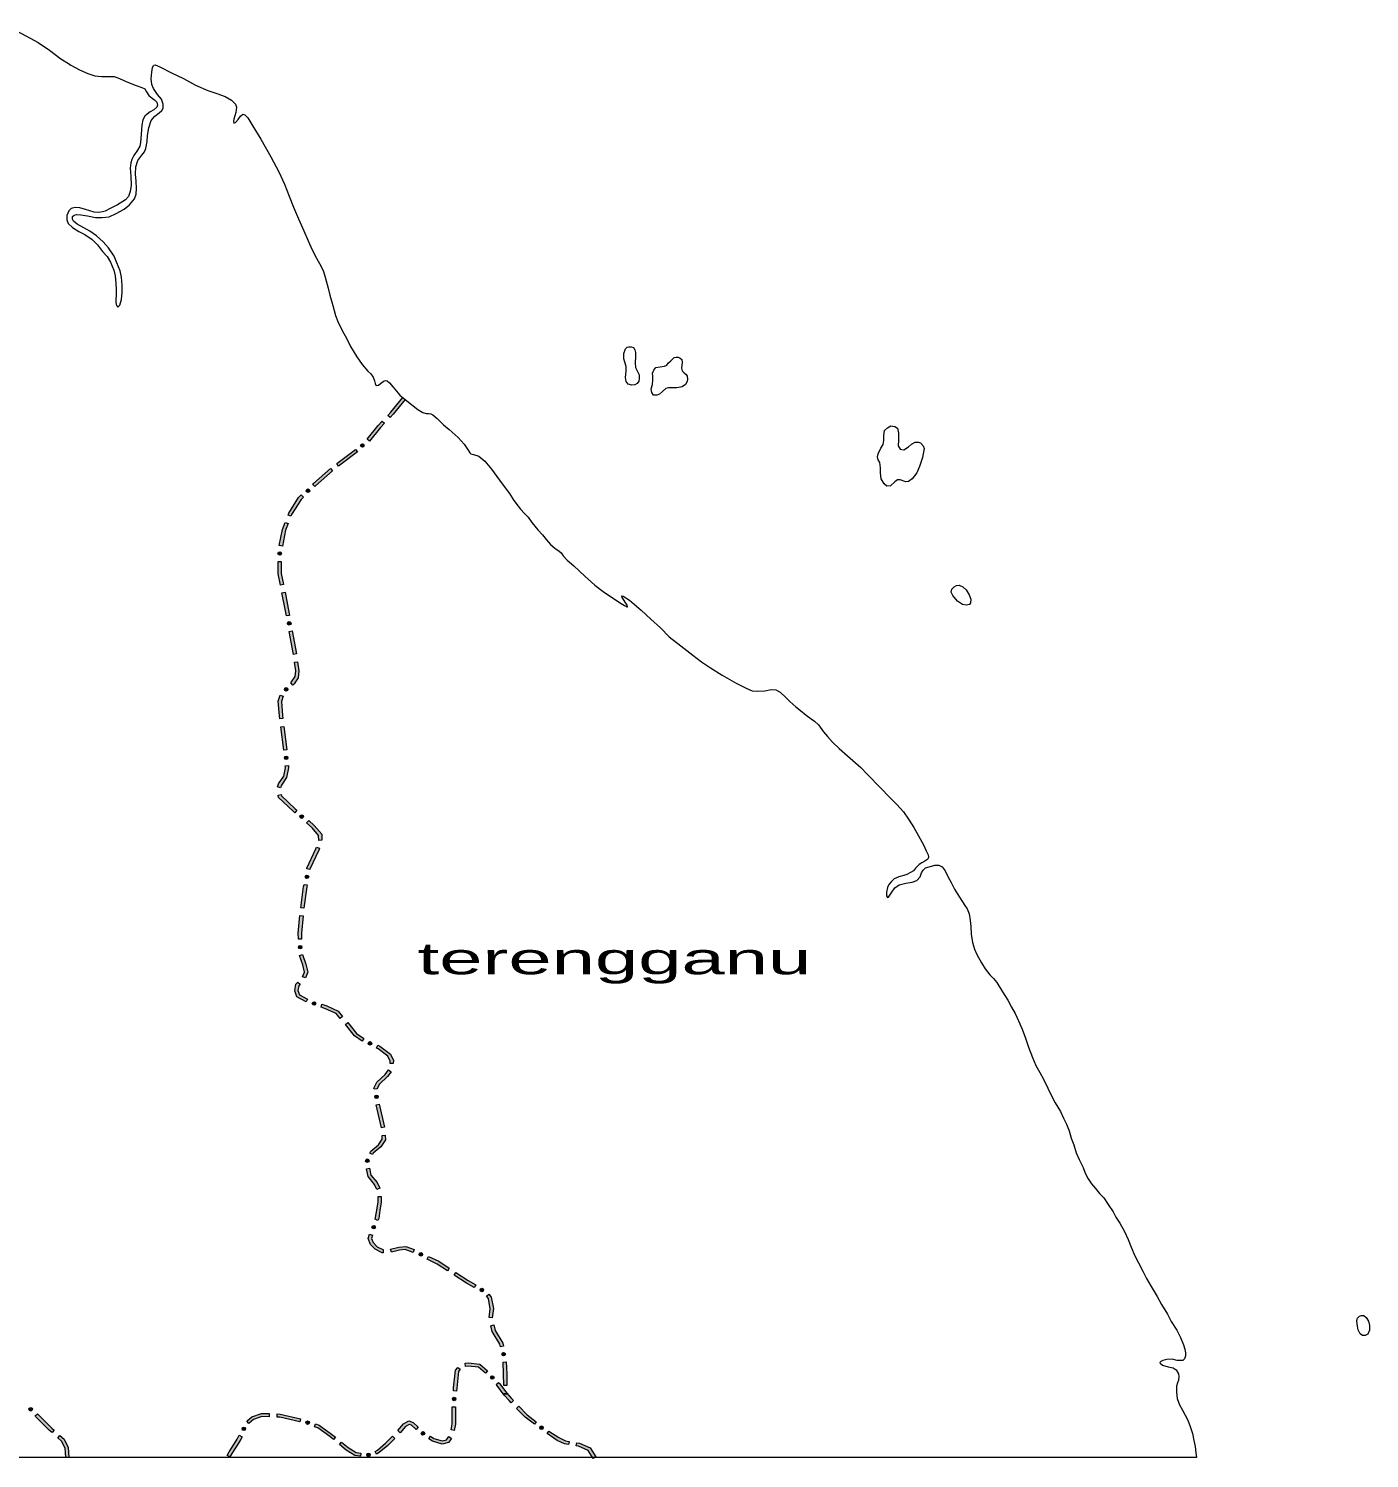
# Model space of a CAD drawing. Header units: metres. Extents: x -835890 to 1024355, y 79891 to 2211954.
# Drawn here: x -662443 to -491900, y 79891 to 261812 of the extents above; entities that cross this region are included whole.
import ezdxf

# ---------------------------------------------------------------- set-up
doc = ezdxf.new("R2010")
doc.units = ezdxf.units.M
doc.header["$LTSCALE"] = 2200
for name, color, linetype, lineweight in [('18', 7, 'Continuous', 13), ('20', 7, 'Continuous', 13), ('37', 7, 'Continuous', 13)]:
    doc.layers.add(name, color=color, linetype=linetype, lineweight=lineweight)

msp = doc.modelspace()

# ---------------------------------------------------------------- hatches: boundary and pattern name
at = {"layer": '37'}
for points in [[(-614530, 214621), (-616055, 212754), (-616471, 212316), (-616761, 212591), (-616355, 213019), (-614840, 214874)], [(-617160, 211591), (-617674, 211050), (-619090, 209316), (-619400, 209569), (-617975, 211315), (-617450, 211866)], [(-620599, 207956), (-620614, 207943), (-623019, 206153), (-623257, 206474), (-620867, 208254), (-620865, 208255)], [(-620153, 208621, 1), (-619817, 208921, 1)], [(-623786, 205539), (-625950, 203650), (-626036, 203568), (-626313, 203857), (-626220, 203946), (-624049, 205840)], [(-627480, 202184), (-627791, 201886), (-628983, 199974), (-629069, 199761), (-629440, 199909), (-629342, 200156), (-628104, 202140), (-627757, 202473)], [(-627059, 202865, 1), (-626734, 203176, 1)], [(-629440, 198832), (-629780, 197980), (-630165, 195972), (-630558, 196047), (-630165, 198093), (-629811, 198980)], [(-630499, 194798, 1), (-630499, 195248, 1)], [(-630299, 194023), (-630299, 192468), (-630024, 191089), (-630416, 191011), (-630699, 192428), (-630699, 194023)], [(-629829, 190109), (-629411, 188016), (-629264, 187157), (-629658, 187089), (-629805, 187943), (-630221, 190030)], [(-629254, 185916, 1), (-629330, 186359, 1)], [(-628924, 185189), (-628377, 182239), (-628770, 182166), (-629317, 185116)], [(-628225, 181241), (-628070, 180104), (-628159, 179219), (-628684, 178428), (-628829, 178287), (-629108, 178574), (-628993, 178685), (-628547, 179357), (-628473, 180097), (-628621, 181187)], [(-630077, 176895), (-630296, 176180), (-630138, 174435), (-630087, 174024), (-630484, 173974), (-630536, 174392), (-630702, 176222), (-630459, 177012)], [(-629847, 177576, 1), (-629524, 177890, 1)], [(-629963, 173031), (-629592, 170054), (-629989, 170005), (-630360, 172982)], [(-629656, 168812, 1), (-629693, 169261, 1)], [(-629392, 168056), (-629366, 167740), (-629623, 166536), (-630279, 165549), (-630404, 165216), (-630778, 165356), (-630638, 165732), (-629998, 166694), (-629769, 167766), (-629791, 168023)], [(-630329, 164383), (-630280, 164203), (-628542, 162539), (-628325, 162351), (-628588, 162049), (-628812, 162243), (-630637, 163991), (-630715, 164278)], [(-627532, 161396, 1), (-627872, 161691, 1)], [(-626816, 161038), (-626104, 160420), (-625160, 159300), (-625125, 158542), (-625525, 158524), (-625553, 159146), (-626390, 160138), (-627078, 160737)], [(-625437, 157517), (-625538, 157274), (-626662, 154857), (-626667, 154830), (-627061, 154900), (-627047, 154978), (-625904, 157435), (-625806, 157671)], [(-627017, 152861), (-627062, 152612), (-627427, 149898), (-627824, 149952), (-627457, 152674), (-627411, 152931)], [(-627079, 153659, 1), (-627000, 154102, 1)], [(-627534, 148912), (-627748, 146706), (-627724, 145948), (-628124, 145935), (-628148, 146720), (-627932, 148950)], [(-627886, 144717, 1), (-627900, 145167, 1)], [(-627621, 144019), (-627189, 142790), (-626928, 141744), (-627212, 141031), (-627584, 141179), (-627348, 141772), (-627573, 142675), (-627999, 143886)], [(-627905, 140218), (-628085, 140037), (-628187, 139422), (-627989, 138891), (-626965, 138320), (-627159, 137971), (-628312, 138613), (-628599, 139382), (-628459, 140229), (-628188, 140500)], [(-625926, 137703, 1), (-626356, 137836, 1)], [(-625127, 137666), (-624514, 137477), (-623087, 136803), (-622500, 136130), (-622801, 135867), (-623333, 136477), (-624659, 137103), (-625245, 137284)], [(-621841, 135365), (-620723, 133944), (-619793, 133298), (-620021, 132970), (-621000, 133650), (-622155, 135117)], [(-618804, 132604, 1), (-619213, 132792, 1)], [(-618017, 132462), (-617762, 132345), (-616407, 131326), (-616044, 130505), (-616059, 130138), (-616458, 130155), (-616447, 130428), (-616731, 131069), (-617968, 131999), (-618184, 132099)], [(-616326, 129095), (-616783, 128464), (-617824, 127501), (-618105, 126936), (-618103, 126915), (-618501, 126873), (-618515, 127010), (-618149, 127745), (-617084, 128731), (-616650, 129330)], [(-618174, 125676, 1), (-618221, 126123, 1)], [(-617834, 124961), (-617157, 122038), (-617547, 121948), (-618224, 124871)], [(-617087, 121007), (-617054, 120420), (-617633, 119528), (-618596, 118723), (-618685, 118543), (-619043, 118722), (-618916, 118976), (-617935, 119796), (-617461, 120528), (-617486, 120985)], [(-619490, 117582, 1), (-619241, 117957, 1)], [(-619086, 116832), (-618895, 115934), (-618099, 114977), (-617768, 114257), (-618132, 114090), (-618441, 114762), (-619265, 115754), (-619477, 116748)], [(-617584, 113210), (-617584, 112498), (-617749, 111426), (-617914, 110431), (-618007, 110181), (-618382, 110321), (-618302, 110534), (-618144, 111489), (-617984, 112529), (-617984, 113210)], [(-618623, 109104, 1), (-618466, 109525, 1)], [(-618687, 108309), (-618827, 107887), (-618624, 107344), (-618111, 106829), (-617372, 106458), (-617337, 106458), (-617337, 106058), (-617467, 106058), (-618348, 106500), (-618969, 107123), (-619251, 107879), (-619067, 108435)], [(-616396, 106501), (-615350, 106781), (-614478, 106868), (-613385, 106457), (-613526, 106083), (-614531, 106461), (-615278, 106386), (-616292, 106115)], [(-612345, 105756, 1), (-612749, 105954, 1)], [(-611560, 105597), (-610275, 104970), (-608940, 104097), (-609159, 103762), (-610473, 104622), (-611736, 105237)], [(-608103, 103550), (-606545, 102530), (-605563, 101983), (-605758, 101634), (-606752, 102188), (-608322, 103215)], [(-604591, 101212, 1), (-604984, 101431, 1)], [(-603903, 100791), (-603586, 100416), (-603328, 98952), (-603476, 97771), (-603872, 97820), (-603733, 98942), (-603961, 100240), (-604209, 100533)], [(-603283, 96875), (-603101, 96182), (-602127, 94554), (-602044, 94168), (-602434, 94083), (-602504, 94405), (-603474, 96026), (-603670, 96774)], [(-601980, 92928, 1), (-602075, 93368, 1)], [(-607530, 91230), (-607752, 90945), (-607988, 88810), (-608020, 88438), (-608419, 88472), (-608386, 88849), (-608137, 91101), (-607847, 91475)], [(-604318, 90717), (-605233, 91481), (-606529, 91634), (-606868, 91602), (-606906, 92000), (-606525, 92036), (-605068, 91865), (-604062, 91024)], [(-601692, 92169), (-601630, 90667), (-601606, 89166), (-602006, 89160), (-602030, 90656), (-602092, 92153)], [(-603610, 90358, 1), (-603318, 90016, 1)], [(-601057, 86973), (-601328, 87256), (-601944, 87935), (-602877, 89192), (-602966, 89297), (-602662, 89557), (-602564, 89442), (-601635, 88189), (-601036, 87529), (-600768, 87250)], [(-608325, 87235, 1), (-608287, 87683, 1)], [(-601591, 88166), (-601589, 88065), (-601989, 88059), (-601991, 88160)], [(-662330, 86304, 1), (-662012, 85985, 1)], [(-659464, 83180), (-659768, 83453), (-661554, 85243), (-661606, 85295), (-661323, 85578), (-661271, 85525), (-659492, 83743), (-659197, 83478)], [(-631839, 85184), (-632776, 85217), (-633841, 84835), (-634448, 84337), (-634702, 84646), (-634041, 85188), (-632838, 85619), (-631825, 85584)], [(-627944, 84555), (-630484, 85137), (-630840, 85150), (-630826, 85549), (-630432, 85536), (-627855, 84945)], [(-608149, 86461), (-608149, 84263), (-608294, 83439), (-608688, 83508), (-608549, 84298), (-608549, 86461)], [(-598114, 84235), (-599291, 85131), (-600365, 86251), (-600076, 86528), (-599024, 85430), (-597872, 84553)], [(-635151, 83447, 1), (-634990, 83867, 1)], [(-627160, 84522, 1), (-626736, 84372, 1)], [(-623669, 82277), (-624142, 82660), (-625654, 83777), (-626072, 83925), (-625938, 84302), (-625464, 84134), (-623898, 82977), (-623418, 82588)], [(-613167, 83582), (-613760, 84108), (-614043, 84221), (-614496, 83962), (-615177, 83165), (-615481, 83425), (-614755, 84274), (-614074, 84665), (-613547, 84453), (-612901, 83882)], [(-597376, 83925, 1), (-597018, 83652, 1)], [(-657723, 79987), (-657802, 81191), (-658253, 82095), (-658719, 82513), (-658452, 82811), (-657929, 82342), (-657408, 81297), (-657324, 80013)], [(-635297, 82655), (-635548, 82151), (-636122, 81247), (-636603, 80523), (-636833, 80079), (-637188, 80263), (-636948, 80727), (-636457, 81465), (-635897, 82348), (-635655, 82833)], [(-620234, 80163), (-620932, 80271), (-622030, 80949), (-622892, 81647), (-622641, 81958), (-621798, 81276), (-620791, 80654), (-620173, 80559)], [(-615870, 82424), (-616757, 81534), (-617832, 80622), (-618172, 80432), (-618367, 80782), (-618060, 80953), (-617029, 81828), (-616153, 82707)], [(-612454, 83218, 1), (-612117, 82920, 1)], [(-608667, 82443), (-609039, 81910), (-609852, 81718), (-611063, 82065), (-611545, 82367), (-611333, 82706), (-610899, 82434), (-609843, 82131), (-609279, 82264), (-608995, 82672)], [(-593774, 81666), (-594277, 81757), (-595206, 82181), (-596494, 83042), (-596272, 83375), (-595010, 82531), (-594157, 82142), (-593702, 82059)], [(-590619, 79891), (-591275, 80897), (-592494, 81432), (-592790, 81486), (-592719, 81880), (-592376, 81817), (-591005, 81215), (-590284, 80109)], [(-619434, 80327, 1), (-618985, 80359, 1)]]:
    msp.add_hatch(color=256, dxfattribs=at).paths.add_polyline_path(points)

# ---------------------------------------------------------------- linework, layer by layer
at = {"layer": '18'}
for points in [[(-664518, 261812), (-662231, 260614), (-661241, 260059), (-659784, 259065), (-658328, 257955), (-657381, 257370), (-657089, 257167), (-655983, 256552), (-654905, 256114), (-654002, 255822), (-653157, 255705), (-652225, 255734), (-651570, 255734), (-650900, 255471), (-649939, 255033), (-648773, 254565), (-648045, 254332), (-647667, 254156), (-647463, 253776), (-647171, 253309), (-646705, 252958), (-646429, 252754), (-646137, 252462), (-646050, 252052), (-646137, 251819)], [(-646560, 254185), (-646764, 254711), (-646851, 255413), (-646764, 256260), (-646691, 256874), (-646516, 257166), (-646341, 257195), (-645759, 256961), (-644273, 256172), (-642758, 255442), (-641214, 254624), (-639627, 253952), (-638520, 253572), (-637442, 253163), (-636627, 252724), (-636131, 252199), (-636015, 251819), (-636073, 251117), (-636321, 250299), (-636379, 249978), (-636350, 249773), (-636146, 249861), (-635767, 250241), (-635505, 250679), (-635214, 250913), (-634922, 250854), (-634544, 250475), (-633903, 249393), (-632913, 247728), (-631645, 245478), (-630626, 243579), (-629912, 242030), (-629301, 240511), (-628747, 239108), (-628121, 237589), (-627422, 236069), (-626868, 234813), (-626358, 233673), (-625805, 232621), (-625222, 231540), (-624917, 230927), (-624742, 230196), (-624334, 228794), (-624130, 227888), (-623737, 226573), (-623387, 225317), (-623125, 224557), (-622557, 223417), (-621974, 222336), (-621479, 221343), (-620707, 220057), (-620008, 219093), (-619280, 218245), (-618930, 217866), (-618625, 217456), (-618450, 216989), (-618362, 216638), (-618275, 216463), (-618129, 216405), (-617955, 216434), (-617692, 216638), (-617343, 216901), (-617197, 216989), (-617023, 217018), (-616819, 216989), (-616556, 216755), (-616090, 216171), (-615216, 215177), (-614313, 214447), (-612930, 213366), (-612318, 212986), (-611877, 212838), (-611590, 212840), (-611299, 212781), (-611036, 212664), (-610483, 212197), (-609667, 211408), (-608968, 210794), (-607818, 209772), (-607060, 208924), (-606536, 208194), (-606303, 207843), (-606186, 207726), (-605837, 207639), (-605196, 207405), (-604424, 206791), (-603550, 205769), (-602210, 203899), (-601264, 202642), (-600797, 201912), (-600477, 201444), (-599865, 200655), (-599356, 200100), (-598919, 199662), (-598453, 198990), (-597666, 198055), (-597084, 197383), (-596574, 196769), (-596079, 196155), (-595496, 195688), (-594972, 195308)], [(-646137, 251819), (-646516, 251497), (-646982, 251234), (-647361, 250942), (-647652, 250650), (-647914, 250212), (-648060, 249540), (-648133, 248400), (-648220, 247319), (-648307, 246851), (-648599, 246325), (-649050, 245683), (-649312, 245157), (-649429, 244718), (-649516, 244046), (-649458, 243053), (-649385, 241884), (-649531, 241066), (-649735, 240452), (-650113, 240014), (-651133, 239371), (-652050, 238933), (-652720, 238582), (-653041, 238495), (-653507, 238407), (-654090, 238465), (-655226, 238787), (-655925, 238991), (-656536, 239050), (-657046, 238933), (-657337, 238611), (-657570, 238027), (-657570, 237501), (-657396, 237034), (-656871, 236508), (-656056, 235982), (-655298, 235602), (-654352, 234959), (-653682, 234287), (-653041, 233440), (-652458, 232826), (-652021, 232095), (-651599, 231073), (-651424, 230372), (-651337, 229407), (-651308, 228618), (-651322, 227888), (-651351, 227333), (-651351, 227011), (-651293, 226719), (-651235, 226544), (-651090, 226373), (-650856, 226631), (-650623, 227333), (-650536, 228238), (-650536, 229174), (-650623, 230167), (-650798, 230985), (-651206, 232008), (-651570, 232855), (-652298, 233907), (-652968, 234696), (-653813, 235456), (-654672, 236040), (-655429, 236449), (-656274, 236917), (-656711, 237297), (-656857, 237560), (-656857, 237910), (-656653, 238056), (-656362, 238144), (-655779, 238115), (-654934, 237969), (-653915, 237793), (-653070, 237764), (-652196, 237881), (-651293, 238290), (-650303, 238816), (-649618, 239400), (-648977, 240160), (-648773, 240744), (-648715, 241475), (-648773, 242381), (-648846, 243287), (-648817, 244222), (-648555, 245040), (-648060, 245712), (-647696, 246121), (-647521, 246559), (-647375, 247436), (-647317, 248195), (-647171, 249189), (-646836, 250124), (-646399, 250650), (-645846, 251088), (-645496, 251380), (-645322, 251702), (-645322, 252199), (-645526, 252812), (-646035, 253426), (-646560, 254185)], [(-594972, 195308), (-594709, 195104), (-594447, 194724), (-593923, 194198), (-593107, 193467), (-591695, 192123), (-590413, 190984), (-589364, 190195), (-587282, 188792), (-586641, 188412), (-586349, 188237), (-586262, 188237), (-586320, 188471), (-586961, 189435), (-586990, 189639), (-586815, 189581), (-586000, 189084), (-584543, 187828), (-583291, 186659), (-582082, 185578), (-580946, 184438), (-579489, 183270), (-577960, 182101), (-576853, 181224), (-575717, 180494), (-574232, 179559), (-572440, 178536), (-571100, 177835), (-570401, 177572), (-569673, 177513), (-568799, 177572), (-567998, 177718), (-567386, 177659), (-566833, 177396), (-566163, 176754), (-565638, 176198), (-564852, 175526), (-564240, 175030), (-563541, 174474), (-562900, 174007), (-562478, 173686), (-561983, 173218), (-561342, 172341), (-560847, 171728), (-560206, 171027), (-559332, 170208), (-558298, 169273), (-556608, 167812), (-555764, 166936), (-554060, 165183), (-552953, 164014), (-552020, 163079), (-551161, 162144), (-550520, 161238), (-549850, 160157), (-549268, 159105), (-548612, 157965), (-548263, 157177), (-548030, 156680), (-547972, 156417), (-548030, 156212), (-548175, 156037), (-548438, 155891), (-548831, 155657), (-549180, 155453), (-549617, 154985), (-549909, 154664), (-550258, 154430), (-550753, 154167), (-551117, 154072), (-551744, 153904), (-552326, 153612), (-552734, 153261), (-553025, 152910), (-553200, 152531), (-553331, 151917), (-553302, 151479), (-553183, 151254), (-553069, 151303), (-552749, 151800), (-552254, 152472), (-551700, 152881), (-550884, 153086), (-550040, 153203), (-549457, 153436), (-549049, 153904), (-548875, 154401), (-548641, 154751), (-548350, 155014), (-547884, 155160), (-547156, 155365), (-546675, 155365), (-546238, 155160), (-545860, 154634), (-545539, 153933), (-545102, 153173), (-544665, 152326), (-544025, 151303), (-543369, 150251), (-543078, 149813), (-542816, 149200)], [(-542816, 149200), (-542670, 148352), (-542583, 147563), (-542568, 146599), (-542393, 145518), (-542131, 144671), (-541811, 143998), (-541243, 142947), (-540777, 142187), (-540165, 141427), (-539699, 140960), (-539291, 140463), (-538548, 139236), (-537878, 138184), (-537412, 137307), (-536946, 136518), (-536553, 135583), (-536087, 134502), (-535621, 133363), (-535242, 132194), (-534732, 130879), (-534324, 129885), (-533829, 128980), (-533349, 128161), (-532795, 126993), (-532358, 126087), (-531863, 125152), (-531208, 124012), (-530829, 123194), (-530421, 122405), (-530101, 121558), (-529824, 120652), (-529504, 119775), (-529183, 118753), (-528804, 117935), (-528324, 116883), (-528062, 116181), (-527654, 115451), (-527246, 114808), (-526722, 114224), (-526212, 113581), (-525688, 113026), (-525134, 112208), (-524493, 111273), (-524144, 110601), (-523634, 109841), (-523051, 108760), (-522585, 107737), (-522207, 106773), (-521755, 105662), (-521260, 104757), (-520736, 103734), (-520270, 102799), (-519643, 101776), (-518886, 100491), (-518332, 99468), (-517590, 98241), (-517094, 97306), (-516395, 96195), (-515915, 95260), (-515565, 94354), (-515390, 93770), (-515303, 93303), (-515303, 92952), (-515434, 92572), (-515638, 92368), (-515929, 92338), (-516337, 92368), (-516978, 92514), (-517648, 92484), (-518172, 92368), (-518434, 92221), (-518558, 92076), (-518493, 91988), (-518201, 91754), (-517502, 91549), (-516861, 91403), (-516483, 91170), (-516191, 90644), (-516133, 90322), (-516191, 89855), (-516308, 89504), (-516439, 89066), (-516439, 88335), (-516352, 87517), (-516060, 86728), (-515653, 86027), (-514997, 84770), (-514677, 83952), (-514415, 83046), (-514211, 82170), (-514080, 81410), (-513963, 80592), (-513905, 80000), (-835042, 80000)]]:
    msp.add_lwpolyline(points, dxfattribs=at)
for points in [[(-585258, 220078), (-585287, 219290), (-585229, 218706), (-584967, 218094), (-584763, 217744), (-584763, 217277), (-584821, 216956), (-585025, 216635), (-585316, 216489), (-585724, 216431), (-586161, 216576), (-586452, 216927), (-586510, 217423), (-586423, 218210), (-586423, 218823), (-586597, 219378), (-586743, 219815), (-586714, 220486), (-586539, 221070), (-586306, 221274), (-586102, 221303), (-585782, 221303), (-585520, 221216), (-585316, 220953), (-585229, 220603)], [(-581560, 218882), (-581268, 219008), (-581035, 219271), (-580773, 219533), (-580337, 219972), (-580074, 220001), (-579841, 220001), (-579579, 219884), (-579376, 219709), (-579332, 219329), (-579390, 218599), (-579303, 218248), (-579070, 218014), (-578808, 217781), (-578677, 217576), (-578633, 217226), (-578662, 216904), (-578895, 216525), (-579303, 216233), (-580002, 216116), (-581050, 216116), (-581370, 215999), (-581807, 215648), (-582186, 215298), (-582535, 215152), (-582943, 215181), (-583176, 215502), (-583249, 215964), (-583103, 216547), (-583045, 217102), (-583045, 217569), (-583074, 217977), (-582928, 218356), (-582666, 218677), (-582113, 218794)], [(-553676, 210050), (-553589, 210662), (-553195, 211013), (-552759, 211275), (-552278, 211188), (-551929, 210969), (-551798, 210356), (-551798, 209437), (-551841, 208737), (-551579, 208299), (-551099, 208211), (-550531, 208605), (-550138, 208955), (-549657, 209174), (-549264, 209174), (-549002, 209087), (-548653, 208737), (-548522, 208387), (-548740, 207249), (-549133, 206111), (-549483, 205279), (-550050, 204535), (-550531, 204185), (-550880, 204141), (-551579, 204404), (-551929, 204404), (-552278, 204141), (-552802, 203616), (-553283, 203572), (-553632, 203878), (-553982, 204535), (-554069, 205279), (-554069, 205936), (-554156, 206592), (-554375, 206942), (-554462, 207336), (-554375, 207686), (-554025, 208430), (-553763, 208912), (-553676, 209393)], [(-544417, 190975), (-544068, 191014), (-543602, 190800), (-543175, 190391), (-542787, 189768), (-542593, 189204), (-542632, 188736), (-542748, 188542), (-543175, 188464), (-543641, 188542), (-544301, 188951), (-544902, 189671), (-545097, 190099), (-545000, 190508), (-544728, 190800)], [(-493470, 96987), (-493507, 97426), (-493434, 97718), (-493178, 97974), (-492922, 98084), (-492594, 98084), (-492302, 97828), (-492010, 97353), (-491900, 96804), (-491900, 96219), (-492083, 95706), (-492448, 95524), (-492776, 95524), (-493068, 95743), (-493324, 96255)]]:
    msp.add_lwpolyline(points, close=True, dxfattribs=at)
at = {"layer": '37'}
for points in [[(-614530, 214621), (-616055, 212754), (-616471, 212316), (-616761, 212591), (-616355, 213019), (-614840, 214874)], [(-617160, 211591), (-617674, 211050), (-619090, 209316), (-619400, 209569), (-617975, 211315), (-617450, 211866)], [(-620599, 207956), (-620614, 207943), (-623019, 206153), (-623257, 206474), (-620867, 208254), (-620865, 208255)], [(-623786, 205539), (-625950, 203650), (-626036, 203568), (-626313, 203857), (-626220, 203946), (-624049, 205840)], [(-627480, 202184), (-627791, 201886), (-628983, 199974), (-629069, 199761), (-629440, 199909), (-629342, 200156), (-628104, 202140), (-627757, 202473)], [(-629440, 198832), (-629780, 197980), (-630165, 195972), (-630558, 196047), (-630165, 198093), (-629811, 198980)], [(-630299, 194023), (-630299, 192468), (-630024, 191089), (-630416, 191011), (-630699, 192428), (-630699, 194023)], [(-629829, 190109), (-629411, 188016), (-629264, 187157), (-629658, 187089), (-629805, 187943), (-630221, 190030)], [(-628924, 185189), (-628377, 182239), (-628770, 182166), (-629317, 185116)], [(-628225, 181241), (-628070, 180104), (-628159, 179219), (-628684, 178428), (-628829, 178287), (-629108, 178574), (-628993, 178685), (-628547, 179357), (-628473, 180097), (-628621, 181187)], [(-630077, 176895), (-630296, 176180), (-630138, 174435), (-630087, 174024), (-630484, 173974), (-630536, 174392), (-630702, 176222), (-630459, 177012)], [(-629963, 173031), (-629592, 170054), (-629989, 170005), (-630360, 172982)], [(-629392, 168056), (-629366, 167740), (-629623, 166536), (-630279, 165549), (-630404, 165216), (-630778, 165356), (-630638, 165732), (-629998, 166694), (-629769, 167766), (-629791, 168023)], [(-630329, 164383), (-630280, 164203), (-628542, 162539), (-628325, 162351), (-628588, 162049), (-628812, 162243), (-630637, 163991), (-630715, 164278)], [(-626816, 161038), (-626104, 160420), (-625160, 159300), (-625125, 158542), (-625525, 158524), (-625553, 159146), (-626390, 160138), (-627078, 160737)], [(-625437, 157517), (-625538, 157274), (-626662, 154857), (-626667, 154830), (-627061, 154900), (-627047, 154978), (-625904, 157435), (-625806, 157671)], [(-627017, 152861), (-627062, 152612), (-627427, 149898), (-627824, 149952), (-627457, 152674), (-627411, 152931)], [(-627534, 148912), (-627748, 146706), (-627724, 145948), (-628124, 145935), (-628148, 146720), (-627932, 148950)], [(-627621, 144019), (-627189, 142790), (-626928, 141744), (-627212, 141031), (-627584, 141179), (-627348, 141772), (-627573, 142675), (-627999, 143886)], [(-627905, 140218), (-628085, 140037), (-628187, 139422), (-627989, 138891), (-626965, 138320), (-627159, 137971), (-628312, 138613), (-628599, 139382), (-628459, 140229), (-628188, 140500)], [(-625127, 137666), (-624514, 137477), (-623087, 136803), (-622500, 136130), (-622801, 135867), (-623333, 136477), (-624659, 137103), (-625245, 137284)], [(-621841, 135365), (-620723, 133944), (-619793, 133298), (-620021, 132970), (-621000, 133650), (-622155, 135117)], [(-618017, 132462), (-617762, 132345), (-616407, 131326), (-616044, 130505), (-616059, 130138), (-616458, 130155), (-616447, 130428), (-616731, 131069), (-617968, 131999), (-618184, 132099)], [(-616326, 129095), (-616783, 128464), (-617824, 127501), (-618105, 126936), (-618103, 126915), (-618501, 126873), (-618515, 127010), (-618149, 127745), (-617084, 128731), (-616650, 129330)], [(-617834, 124961), (-617157, 122038), (-617547, 121948), (-618224, 124871)], [(-617087, 121007), (-617054, 120420), (-617633, 119528), (-618596, 118723), (-618685, 118543), (-619043, 118722), (-618916, 118976), (-617935, 119796), (-617461, 120528), (-617486, 120985)], [(-619086, 116832), (-618895, 115934), (-618099, 114977), (-617768, 114257), (-618132, 114090), (-618441, 114762), (-619265, 115754), (-619477, 116748)], [(-617584, 113210), (-617584, 112498), (-617749, 111426), (-617914, 110431), (-618007, 110181), (-618382, 110321), (-618302, 110534), (-618144, 111489), (-617984, 112529), (-617984, 113210)], [(-618687, 108309), (-618827, 107887), (-618624, 107344), (-618111, 106829), (-617372, 106458), (-617337, 106458), (-617337, 106058), (-617467, 106058), (-618348, 106500), (-618969, 107123), (-619251, 107879), (-619067, 108435)], [(-616396, 106501), (-615350, 106781), (-614478, 106868), (-613385, 106457), (-613526, 106083), (-614531, 106461), (-615278, 106386), (-616292, 106115)], [(-611560, 105597), (-610275, 104970), (-608940, 104097), (-609159, 103762), (-610473, 104622), (-611736, 105237)], [(-608103, 103550), (-606545, 102530), (-605563, 101983), (-605758, 101634), (-606752, 102188), (-608322, 103215)], [(-603903, 100791), (-603586, 100416), (-603328, 98952), (-603476, 97771), (-603872, 97820), (-603733, 98942), (-603961, 100240), (-604209, 100533)], [(-603283, 96875), (-603101, 96182), (-602127, 94554), (-602044, 94168), (-602434, 94083), (-602504, 94405), (-603474, 96026), (-603670, 96774)], [(-607530, 91230), (-607752, 90945), (-607988, 88810), (-608020, 88438), (-608419, 88472), (-608386, 88849), (-608137, 91101), (-607847, 91475)], [(-604318, 90717), (-605233, 91481), (-606529, 91634), (-606868, 91602), (-606906, 92000), (-606525, 92036), (-605068, 91865), (-604062, 91024)], [(-601692, 92169), (-601630, 90667), (-601606, 89166), (-602006, 89160), (-602030, 90656), (-602092, 92153)], [(-601057, 86973), (-601328, 87256), (-601944, 87935), (-602877, 89192), (-602966, 89297), (-602662, 89557), (-602564, 89442), (-601635, 88189), (-601036, 87529), (-600768, 87250)], [(-601591, 88166), (-601589, 88065), (-601989, 88059), (-601991, 88160)], [(-659464, 83180), (-659768, 83453), (-661554, 85243), (-661606, 85295), (-661323, 85578), (-661271, 85525), (-659492, 83743), (-659197, 83478)], [(-631839, 85184), (-632776, 85217), (-633841, 84835), (-634448, 84337), (-634702, 84646), (-634041, 85188), (-632838, 85619), (-631825, 85584)], [(-627944, 84555), (-630484, 85137), (-630840, 85150), (-630826, 85549), (-630432, 85536), (-627855, 84945)], [(-608149, 86461), (-608149, 84263), (-608294, 83439), (-608688, 83508), (-608549, 84298), (-608549, 86461)], [(-598114, 84235), (-599291, 85131), (-600365, 86251), (-600076, 86528), (-599024, 85430), (-597872, 84553)], [(-623669, 82277), (-624142, 82660), (-625654, 83777), (-626072, 83925), (-625938, 84302), (-625464, 84134), (-623898, 82977), (-623418, 82588)], [(-613167, 83582), (-613760, 84108), (-614043, 84221), (-614496, 83962), (-615177, 83165), (-615481, 83425), (-614755, 84274), (-614074, 84665), (-613547, 84453), (-612901, 83882)], [(-657723, 79987), (-657802, 81191), (-658253, 82095), (-658719, 82513), (-658452, 82811), (-657929, 82342), (-657408, 81297), (-657324, 80013)], [(-635297, 82655), (-635548, 82151), (-636122, 81247), (-636603, 80523), (-636833, 80079), (-637188, 80263), (-636948, 80727), (-636457, 81465), (-635897, 82348), (-635655, 82833)], [(-620234, 80163), (-620932, 80271), (-622030, 80949), (-622892, 81647), (-622641, 81958), (-621798, 81276), (-620791, 80654), (-620173, 80559)], [(-615870, 82424), (-616757, 81534), (-617832, 80622), (-618172, 80432), (-618367, 80782), (-618060, 80953), (-617029, 81828), (-616153, 82707)], [(-608667, 82443), (-609039, 81910), (-609852, 81718), (-611063, 82065), (-611545, 82367), (-611333, 82706), (-610899, 82434), (-609843, 82131), (-609279, 82264), (-608995, 82672)], [(-593774, 81666), (-594277, 81757), (-595206, 82181), (-596494, 83042), (-596272, 83375), (-595010, 82531), (-594157, 82142), (-593702, 82059)], [(-590619, 79891), (-591275, 80897), (-592494, 81432), (-592790, 81486), (-592719, 81880), (-592376, 81817), (-591005, 81215), (-590284, 80109)]]:
    msp.add_lwpolyline(points, close=True, dxfattribs=at)
for centre in [(-619985, 208771), (-626896, 203020), (-630499, 195023), (-629292, 186137), (-629686, 177733), (-629674, 169036), (-627702, 161544), (-627039, 153881), (-627893, 144942), (-626141, 137770), (-619009, 132698), (-618198, 125899), (-619366, 117770), (-618545, 109315), (-612547, 105855), (-604787, 101322), (-602027, 93148), (-603464, 90187), (-608306, 87459), (-662171, 86144), (-635071, 83657), (-626948, 84447), (-597197, 83789), (-612285, 83069), (-619210, 80343)]:
    msp.add_circle(centre, 225, dxfattribs=at)

# ---------------------------------------------------------------- texts
at = {"layer": '20', "width": 1.85}
msp.add_text('terengganu', height=4000, dxfattribs=at).set_placement((-612964, 141488))

doc.saveas('drawing.dxf')
